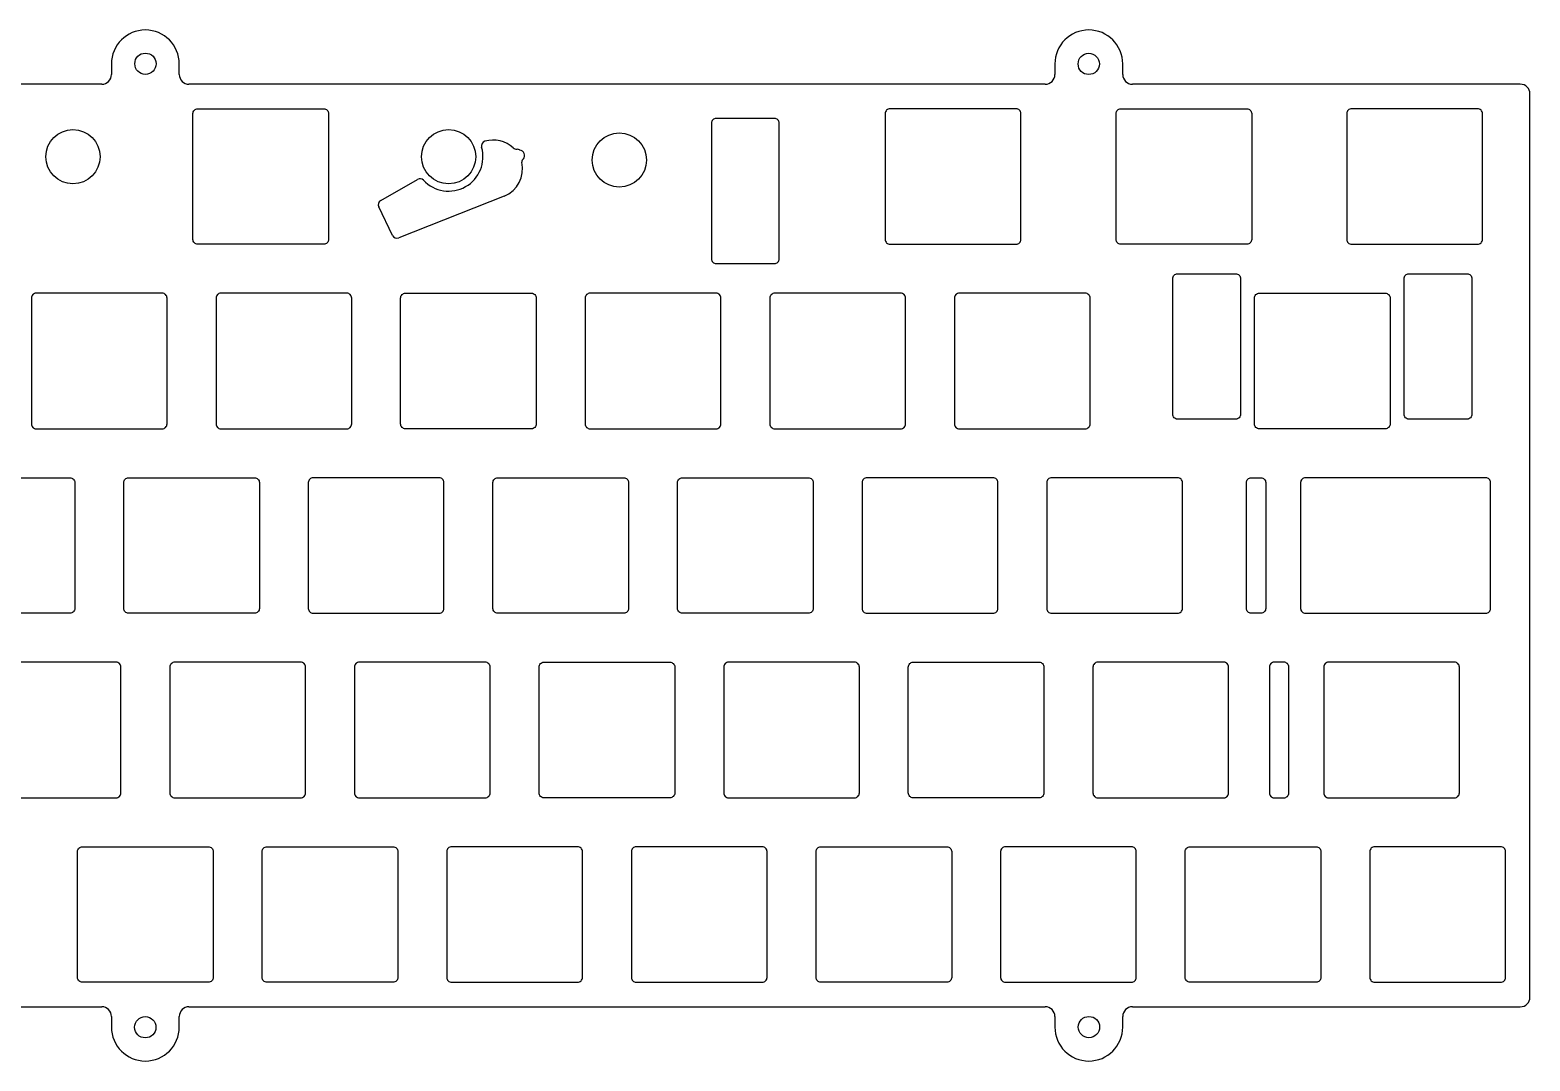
# Model space of a CAD drawing. Header units: millimetres. Extents: x -296 to 9, y 45 to 151.
# Drawn here: x -145.6 to 9.2, y 44.8 to 151.3 of the extents above; entities that cross this region are included whole.
import ezdxf

# ---------------------------------------------------------------- set-up
doc = ezdxf.new("R2010")
doc.units = ezdxf.units.MM
doc.layers.get('0').update_dxf_attribs({"linetype": 'CONTINUOUS'})

msp = doc.modelspace()

# ---------------------------------------------------------------- linework, layer by layer
for p, q in [((-137.188034, 147.78009), (-137.188034, 146.68009)), ((-137.188034, 147.78009), (-137.188034, 146.68009)), ((-130.188034, 146.68009), (-130.188034, 147.78009)), ((-130.188034, 146.68009), (-130.188034, 147.78009)), ((-39.838033, 147.78009), (-39.838033, 146.68009)), ((-39.838033, 147.78009), (-39.838033, 146.68009)), ((-32.838033, 146.68009), (-32.838033, 147.78009)), ((-32.838033, 146.68009), (-32.838033, 147.78009)), ((-138.188034, 145.68009), (-226.538034, 145.68009)), ((-138.188034, 145.68009), (-226.538034, 145.68009)), ((-40.838033, 145.68009), (-129.188034, 145.68009)), ((-40.838033, 145.68009), (-129.188034, 145.68009)), ((8.186966, 145.68009), (-31.838034, 145.68009)), ((8.186966, 145.68009), (-31.838034, 145.68009)), ((9.186967, 51.430091), (9.186966, 144.68009)), ((9.186967, 51.430091), (9.186966, 144.68009)), ((-95.378824, 138.966988), (-95.32, 138.966987)), ((-95.378824, 138.966988), (-95.32, 138.966987)), ((-95.07, 138.9), (-95.042243, 138.883975)), ((-95.07, 138.9), (-95.042243, 138.883975)), ((-94.679771, 137.963434), (-94.792396, 137.850809)), ((-94.679771, 137.963434), (-94.792396, 137.850809)), ((-109.40682, 133.664883), (-105.608813, 135.858141)), ((-109.40682, 133.664883), (-105.608813, 135.858141)), ((-96.672108, 134.127554), (-107.549193, 129.822199)), ((-96.672108, 134.127554), (-107.549193, 129.822199)), ((-108.183371, 130.069488), (-109.606938, 133.014278)), ((-108.183371, 130.069488), (-109.606938, 133.014278)), ((-226.538034, 50.430091), (-138.188034, 50.430091)), ((-226.538034, 50.430091), (-138.188034, 50.430091)), ((-129.188034, 50.430091), (-40.838033, 50.430091)), ((-129.188034, 50.430091), (-40.838033, 50.430091)), ((-31.838033, 50.430091), (8.186967, 50.430091)), ((-31.838033, 50.430091), (8.186967, 50.430091)), ((-137.188034, 49.430091), (-137.188034, 48.330091)), ((-137.188034, 49.430091), (-137.188034, 48.330091)), ((-130.188034, 48.330091), (-130.188034, 49.430091)), ((-130.188034, 48.330091), (-130.188034, 49.430091)), ((-39.838033, 49.430091), (-39.838033, 48.330091)), ((-39.838033, 49.430091), (-39.838033, 48.330091)), ((-32.838033, 48.330091), (-32.838033, 49.430091)), ((-32.838033, 48.330091), (-32.838033, 49.430091))]:
    msp.add_line(p, q)
for points in [[(-128.281783, 129.155187, -0.4142135624), (-128.781784, 129.655186), (-128.781784, 142.655185, -0.4142135624), (-128.281784, 143.155187), (-115.281785, 143.155186, -0.4142135624), (-114.781784, 142.655187), (-114.781783, 129.655185, -0.4142135624), (-115.281784, 129.155186), (-115.767918, 129.155186), (-115.781784, 129.15509), (-127.781784, 129.15509), (-127.795649, 129.155186)], [(-128.281783, 129.155187, -0.4142135624), (-128.781784, 129.655186), (-128.781784, 142.655185, -0.4142135624), (-128.281784, 143.155187), (-115.281785, 143.155186, -0.4142135624), (-114.781784, 142.655187), (-114.781783, 129.655185, -0.4142135624), (-115.281784, 129.155186), (-115.767918, 129.155186), (-115.781784, 129.15509), (-127.781784, 129.15509), (-127.795649, 129.155186)], [(-43.844284, 143.155187), (-56.844284, 143.155187, 0.4142135624), (-57.344284, 142.655185), (-57.344284, 129.655186, 0.4142135624), (-56.844284, 129.155186), (-56.358149, 129.155186), (-56.344284, 129.15509), (-44.344284, 129.15509), (-44.330418, 129.155186), (-43.844284, 129.155186, 0.4142135624), (-43.344284, 129.655186), (-43.344284, 142.655187, 0.4142135624)], [(-43.844284, 143.155187), (-56.844284, 143.155187, 0.4142135624), (-57.344284, 142.655185), (-57.344284, 129.655186, 0.4142135624), (-56.844284, 129.155186), (-56.358149, 129.155186), (-56.344284, 129.15509), (-44.344284, 129.15509), (-44.330418, 129.155186), (-43.844284, 129.155186, 0.4142135624), (-43.344284, 129.655186), (-43.344284, 142.655187, 0.4142135624)], [(-19.531783, 129.655185, -0.4142135624), (-20.031784, 129.155186), (-20.517918, 129.155186), (-20.531784, 129.15509), (-32.531784, 129.15509), (-32.545649, 129.155186), (-33.031784, 129.155186, -0.4142135624), (-33.531784, 129.655186), (-33.531784, 142.655185, -0.4142135624), (-33.031784, 143.155187), (-20.031783, 143.155186, -0.4142135624), (-19.531784, 142.655187)], [(-19.531783, 129.655185, -0.4142135624), (-20.031784, 129.155186), (-20.517918, 129.155186), (-20.531784, 129.15509), (-32.531784, 129.15509), (-32.545649, 129.155186), (-33.031784, 129.155186, -0.4142135624), (-33.531784, 129.655186), (-33.531784, 142.655185, -0.4142135624), (-33.031784, 143.155187), (-20.031783, 143.155186, -0.4142135624), (-19.531784, 142.655187)], [(3.780715, 143.155186), (-9.219284, 143.155187, 0.4142135624), (-9.719284, 142.655185), (-9.719284, 129.655186, 0.4142135624), (-9.219284, 129.155186), (-8.733149, 129.155186), (-8.719283, 129.15509), (3.280716, 129.15509), (3.294582, 129.155186), (3.780716, 129.155186, 0.4142135624), (4.280716, 129.655186), (4.280716, 142.655187, 0.4142135624)], [(3.780715, 143.155186), (-9.219284, 143.155187, 0.4142135624), (-9.719284, 142.655185), (-9.719284, 129.655186, 0.4142135624), (-9.219284, 129.155186), (-8.733149, 129.155186), (-8.719283, 129.15509), (3.280716, 129.15509), (3.294582, 129.155186), (3.780716, 129.155186, 0.4142135624), (4.280716, 129.655186), (4.280716, 142.655187, 0.4142135624)], [(-69.281784, 127.15509), (-69.267918, 127.155186), (-68.781784, 127.155187, 0.4142135624), (-68.281784, 127.655185), (-68.281784, 141.655187, 0.4142135624), (-68.781783, 142.155186), (-74.781784, 142.155187, 0.4142135624), (-75.281784, 141.655185), (-75.281784, 127.655187, 0.4142135624), (-74.781783, 127.155186), (-74.295649, 127.155186), (-74.281784, 127.15509)], [(-69.281784, 127.15509), (-69.267918, 127.155186), (-68.781784, 127.155187, 0.4142135624), (-68.281784, 127.655185), (-68.281784, 141.655187, 0.4142135624), (-68.781783, 142.155186), (-74.781784, 142.155187, 0.4142135624), (-75.281784, 141.655185), (-75.281784, 127.655187, 0.4142135624), (-74.781783, 127.155186), (-74.295649, 127.155186), (-74.281784, 127.15509)], [(-21.182283, 126.105185, -0.4142135624), (-20.682284, 125.605186), (-20.682284, 111.605185, -0.4142135624), (-21.182284, 111.105187), (-21.668418, 111.105187), (-21.682284, 111.10509), (-26.682284, 111.10509), (-26.696149, 111.105187), (-27.182284, 111.105186, -0.4142135624), (-27.682284, 111.605186), (-27.682284, 125.605186, -0.4142135624), (-27.182284, 126.105186)], [(-21.182283, 126.105185, -0.4142135624), (-20.682284, 125.605186), (-20.682284, 111.605185, -0.4142135624), (-21.182284, 111.105187), (-21.668418, 111.105187), (-21.682284, 111.10509), (-26.682284, 111.10509), (-26.696149, 111.105187), (-27.182284, 111.105186, -0.4142135624), (-27.682284, 111.605186), (-27.682284, 125.605186, -0.4142135624), (-27.182284, 126.105186)], [(-3.306284, 111.105186, -0.4142135624), (-3.806284, 111.605186), (-3.806284, 125.605186, -0.4142135624), (-3.306284, 126.105186), (2.693717, 126.105185, -0.4142135624), (3.193716, 125.605186), (3.193716, 111.605185, -0.4142135624), (2.693716, 111.105187), (2.207582, 111.105187), (2.193716, 111.10509), (-2.806284, 111.10509), (-2.820149, 111.105187)], [(-3.306284, 111.105186, -0.4142135624), (-3.806284, 111.605186), (-3.806284, 125.605186, -0.4142135624), (-3.306284, 126.105186), (2.693717, 126.105185, -0.4142135624), (3.193716, 125.605186), (3.193716, 111.605185, -0.4142135624), (2.693716, 111.105187), (2.207582, 111.105187), (2.193716, 111.10509), (-2.806284, 111.10509), (-2.820149, 111.105187)], [(-144.950534, 110.105187), (-144.464399, 110.105187), (-144.450534, 110.10509), (-132.450534, 110.10509), (-132.436668, 110.105187), (-131.950534, 110.105187, 0.4142135624), (-131.450535, 110.605186), (-131.450534, 123.605186, 0.4142135624), (-131.950534, 124.105186), (-144.950534, 124.105186, 0.4142135624), (-145.450534, 123.605186), (-145.450534, 110.605187, 0.4142135624)], [(-144.950534, 110.105187), (-144.464399, 110.105187), (-144.450534, 110.10509), (-132.450534, 110.10509), (-132.436668, 110.105187), (-131.950534, 110.105187, 0.4142135624), (-131.450535, 110.605186), (-131.450534, 123.605186, 0.4142135624), (-131.950534, 124.105186), (-144.950534, 124.105186, 0.4142135624), (-145.450534, 123.605186), (-145.450534, 110.605187, 0.4142135624)], [(-113.386668, 110.105187), (-112.900534, 110.105187, 0.4142135624), (-112.400533, 110.605186), (-112.400534, 123.605186, 0.4142135624), (-112.900534, 124.105186), (-125.900534, 124.105186, 0.4142135624), (-126.400534, 123.605186), (-126.400534, 110.605187, 0.4142135624), (-125.900533, 110.105186), (-125.414399, 110.105187), (-125.400534, 110.10509), (-113.400533, 110.10509)], [(-113.386668, 110.105187), (-112.900534, 110.105187, 0.4142135624), (-112.400533, 110.605186), (-112.400534, 123.605186, 0.4142135624), (-112.900534, 124.105186), (-125.900534, 124.105186, 0.4142135624), (-126.400534, 123.605186), (-126.400534, 110.605187, 0.4142135624), (-125.900533, 110.105186), (-125.414399, 110.105187), (-125.400534, 110.10509), (-113.400533, 110.10509)], [(-93.850534, 124.105186, -0.4142135624), (-93.350534, 123.605186), (-93.350533, 110.605186, -0.4142135624), (-93.850534, 110.105187), (-94.336668, 110.105187), (-94.350533, 110.10509), (-106.350534, 110.10509), (-106.364399, 110.105187), (-106.850533, 110.105186, -0.4142135624), (-107.350534, 110.605187), (-107.350534, 123.605186, -0.4142135624), (-106.850534, 124.105186)], [(-93.850534, 124.105186, -0.4142135624), (-93.350534, 123.605186), (-93.350533, 110.605186, -0.4142135624), (-93.850534, 110.105187), (-94.336668, 110.105187), (-94.350533, 110.10509), (-106.350534, 110.10509), (-106.364399, 110.105187), (-106.850533, 110.105186, -0.4142135624), (-107.350534, 110.605187), (-107.350534, 123.605186, -0.4142135624), (-106.850534, 124.105186)], [(-75.286668, 110.105187), (-74.800534, 110.105187, 0.4142135624), (-74.300533, 110.605186), (-74.300533, 123.605186, 0.4142135624), (-74.800534, 124.105187), (-87.800534, 124.105186, 0.4142135624), (-88.300534, 123.605186), (-88.300534, 110.605187, 0.4142135624), (-87.800535, 110.105186), (-87.314399, 110.105187), (-87.300534, 110.10509), (-75.300533, 110.10509)], [(-75.286668, 110.105187), (-74.800534, 110.105187, 0.4142135624), (-74.300533, 110.605186), (-74.300533, 123.605186, 0.4142135624), (-74.800534, 124.105187), (-87.800534, 124.105186, 0.4142135624), (-88.300534, 123.605186), (-88.300534, 110.605187, 0.4142135624), (-87.800535, 110.105186), (-87.314399, 110.105187), (-87.300534, 110.10509), (-75.300533, 110.10509)], [(-55.250534, 110.605185), (-55.250534, 123.605186, 0.4142135624), (-55.750534, 124.105186), (-68.750534, 124.105186, 0.4142135624), (-69.250534, 123.605186), (-69.250534, 110.605187, 0.4142135624), (-68.750534, 110.105187), (-68.264399, 110.105187), (-68.250534, 110.10509), (-56.250534, 110.10509), (-56.236668, 110.105187), (-55.750534, 110.105187, 0.4142135624)], [(-55.250534, 110.605185), (-55.250534, 123.605186, 0.4142135624), (-55.750534, 124.105186), (-68.750534, 124.105186, 0.4142135624), (-69.250534, 123.605186), (-69.250534, 110.605187, 0.4142135624), (-68.750534, 110.105187), (-68.264399, 110.105187), (-68.250534, 110.10509), (-56.250534, 110.10509), (-56.236668, 110.105187), (-55.750534, 110.105187, 0.4142135624)], [(-49.214399, 110.105187), (-49.200534, 110.10509), (-37.200534, 110.10509), (-37.186668, 110.105187), (-36.700534, 110.105187, 0.4142135624), (-36.200534, 110.605187), (-36.200534, 123.605186, 0.4142135624), (-36.700534, 124.105186), (-49.700534, 124.105186, 0.4142135624), (-50.200534, 123.605186), (-50.200534, 110.605187, 0.4142135624), (-49.700535, 110.105186)], [(-49.214399, 110.105187), (-49.200534, 110.10509), (-37.200534, 110.10509), (-37.186668, 110.105187), (-36.700534, 110.105187, 0.4142135624), (-36.200534, 110.605187), (-36.200534, 123.605186, 0.4142135624), (-36.700534, 124.105186), (-49.700534, 124.105186, 0.4142135624), (-50.200534, 123.605186), (-50.200534, 110.605187, 0.4142135624), (-49.700535, 110.105186)], [(-18.744284, 110.105187, -0.4142135624), (-19.244284, 110.605187), (-19.244284, 123.605186, -0.4142135624), (-18.744284, 124.105186), (-5.744284, 124.105186, -0.4142135624), (-5.244284, 123.605186), (-5.244283, 110.605186, -0.4142135624), (-5.744284, 110.105187), (-6.230418, 110.105187), (-6.244284, 110.10509), (-18.244283, 110.10509), (-18.258149, 110.105187)], [(-18.744284, 110.105187, -0.4142135624), (-19.244284, 110.605187), (-19.244284, 123.605186, -0.4142135624), (-18.744284, 124.105186), (-5.744284, 124.105186, -0.4142135624), (-5.244284, 123.605186), (-5.244283, 110.605186, -0.4142135624), (-5.744284, 110.105187), (-6.230418, 110.105187), (-6.244284, 110.10509), (-18.244283, 110.10509), (-18.258149, 110.105187)], [(-154.975534, 104.555185, -0.4142135624), (-154.475534, 105.055187), (-141.475534, 105.055187, -0.4142135624), (-140.975534, 104.555187), (-140.975534, 91.555186, -0.4142135624), (-141.475534, 91.055186), (-141.961668, 91.055186), (-141.975534, 91.05509), (-153.975534, 91.05509), (-153.989399, 91.055186), (-154.475534, 91.055186, -0.4142135624), (-154.975534, 91.555186)], [(-154.975534, 104.555185, -0.4142135624), (-154.475534, 105.055187), (-141.475534, 105.055187, -0.4142135624), (-140.975534, 104.555187), (-140.975534, 91.555186, -0.4142135624), (-141.475534, 91.055186), (-141.961668, 91.055186), (-141.975534, 91.05509), (-153.975534, 91.05509), (-153.989399, 91.055186), (-154.475534, 91.055186, -0.4142135624), (-154.975534, 91.555186)], [(-121.925534, 91.555186, -0.4142135624), (-122.425534, 91.055186), (-122.911668, 91.055186), (-122.925534, 91.05509), (-134.925534, 91.05509), (-134.939399, 91.055186), (-135.425532, 91.055186, -0.4142135624), (-135.925534, 91.555186), (-135.925534, 104.555187, -0.4142135624), (-135.425534, 105.055187), (-122.425534, 105.055187, -0.4142135624), (-121.925534, 104.555187)], [(-121.925534, 91.555186, -0.4142135624), (-122.425534, 91.055186), (-122.911668, 91.055186), (-122.925534, 91.05509), (-134.925534, 91.05509), (-134.939399, 91.055186), (-135.425532, 91.055186, -0.4142135624), (-135.925534, 91.555186), (-135.925534, 104.555187, -0.4142135624), (-135.425534, 105.055187), (-122.425534, 105.055187, -0.4142135624), (-121.925534, 104.555187)], [(-116.875534, 104.555187), (-116.875534, 91.555186, 0.4142135624), (-116.375532, 91.055186), (-115.889399, 91.055186), (-115.875534, 91.05509), (-103.875534, 91.05509), (-103.861668, 91.055186), (-103.375534, 91.055186, 0.4142135624), (-102.875533, 91.555185), (-102.875534, 104.555187, 0.4142135624), (-103.375534, 105.055187), (-116.375534, 105.055187, 0.4142135624)], [(-116.875534, 104.555187), (-116.875534, 91.555186, 0.4142135624), (-116.375532, 91.055186), (-115.889399, 91.055186), (-115.875534, 91.05509), (-103.875534, 91.05509), (-103.861668, 91.055186), (-103.375534, 91.055186, 0.4142135624), (-102.875533, 91.555185), (-102.875534, 104.555187, 0.4142135624), (-103.375534, 105.055187), (-116.375534, 105.055187, 0.4142135624)], [(-84.325534, 105.055186, -0.4142135624), (-83.825533, 104.555187), (-83.825533, 91.555185, -0.4142135624), (-84.325534, 91.055186), (-84.811668, 91.055186), (-84.825534, 91.05509), (-96.825534, 91.05509), (-96.839399, 91.055186), (-97.325534, 91.055186, -0.4142135624), (-97.825534, 91.555186), (-97.825535, 104.555186, -0.4142135624), (-97.325534, 105.055187)], [(-84.325534, 105.055186, -0.4142135624), (-83.825533, 104.555187), (-83.825533, 91.555185, -0.4142135624), (-84.325534, 91.055186), (-84.811668, 91.055186), (-84.825534, 91.05509), (-96.825534, 91.05509), (-96.839399, 91.055186), (-97.325534, 91.055186, -0.4142135624), (-97.825534, 91.555186), (-97.825535, 104.555186, -0.4142135624), (-97.325534, 105.055187)], [(-65.275534, 105.055187, -0.4142135624), (-64.775534, 104.555187), (-64.775534, 91.555186, -0.4142135624), (-65.275534, 91.055186), (-65.761668, 91.055186), (-65.775534, 91.05509), (-77.775534, 91.05509), (-77.789399, 91.055186), (-78.275532, 91.055186, -0.4142135624), (-78.775534, 91.555186), (-78.775534, 104.555187, -0.4142135624), (-78.275534, 105.055187)], [(-65.275534, 105.055187, -0.4142135624), (-64.775534, 104.555187), (-64.775534, 91.555186, -0.4142135624), (-65.275534, 91.055186), (-65.761668, 91.055186), (-65.775534, 91.05509), (-77.775534, 91.05509), (-77.789399, 91.055186), (-78.275532, 91.055186, -0.4142135624), (-78.775534, 91.555186), (-78.775534, 104.555187, -0.4142135624), (-78.275534, 105.055187)], [(-46.711668, 91.055186), (-46.225534, 91.055186, 0.4142135624), (-45.725534, 91.555186), (-45.725534, 104.555187, 0.4142135624), (-46.225534, 105.055187), (-59.225534, 105.055187, 0.4142135624), (-59.725534, 104.555187), (-59.725534, 91.555186, 0.4142135624), (-59.225534, 91.055186), (-58.739399, 91.055186), (-58.725534, 91.05509), (-46.725534, 91.05509)], [(-46.711668, 91.055186), (-46.225534, 91.055186, 0.4142135624), (-45.725534, 91.555186), (-45.725534, 104.555187, 0.4142135624), (-46.225534, 105.055187), (-59.225534, 105.055187, 0.4142135624), (-59.725534, 104.555187), (-59.725534, 91.555186, 0.4142135624), (-59.225534, 91.055186), (-58.739399, 91.055186), (-58.725534, 91.05509), (-46.725534, 91.05509)], [(-39.689399, 91.055186), (-39.675534, 91.05509), (-27.675534, 91.05509), (-27.661668, 91.055186), (-27.175534, 91.055186, 0.4142135624), (-26.675534, 91.555186), (-26.675534, 104.555187, 0.4142135624), (-27.175534, 105.055187), (-40.175534, 105.055187, 0.4142135624), (-40.675534, 104.555187), (-40.675534, 91.555186, 0.4142135624), (-40.175534, 91.055186)], [(-39.689399, 91.055186), (-39.675534, 91.05509), (-27.675534, 91.05509), (-27.661668, 91.055186), (-27.175534, 91.055186, 0.4142135624), (-26.675534, 91.555186), (-26.675534, 104.555187, 0.4142135624), (-27.175534, 105.055187), (-40.175534, 105.055187, 0.4142135624), (-40.675534, 104.555187), (-40.675534, 91.555186, 0.4142135624), (-40.175534, 91.055186)], [(-18.081784, 91.555186, -0.4142135624), (-18.581784, 91.055186), (-19.067918, 91.055186), (-19.095649, 91.055186), (-19.581783, 91.055186, -0.4142135624), (-20.081783, 91.555186), (-20.081783, 104.555186, -0.4142135624), (-19.581784, 105.055187), (-18.581784, 105.055187, -0.4142135624), (-18.081784, 104.555187)], [(-18.081784, 91.555186, -0.4142135624), (-18.581784, 91.055186), (-19.067918, 91.055186), (-19.095649, 91.055186), (-19.581783, 91.055186, -0.4142135624), (-20.081783, 91.555186), (-20.081783, 104.555186, -0.4142135624), (-19.581784, 105.055187), (-18.581784, 105.055187, -0.4142135624), (-18.081784, 104.555187)], [(-13.981784, 91.055186), (-13.495649, 91.055186), (-13.481783, 91.05509), (3.280716, 91.05509), (3.294582, 91.055186), (4.104351, 91.055186), (4.132082, 91.055186), (4.618216, 91.055186, 0.4142135624), (5.118216, 91.555186), (5.118216, 104.555187, 0.4142135624), (4.618216, 105.055187), (-13.981784, 105.055187, 0.4142135624), (-14.481784, 104.555187), (-14.481784, 91.555186, 0.4142135624)], [(-13.981784, 91.055186), (-13.495649, 91.055186), (-13.481783, 91.05509), (3.280716, 91.05509), (3.294582, 91.055186), (4.104351, 91.055186), (4.132082, 91.055186), (4.618216, 91.055186, 0.4142135624), (5.118216, 91.555186), (5.118216, 104.555187, 0.4142135624), (4.618216, 105.055187), (-13.981784, 105.055187, 0.4142135624), (-14.481784, 104.555187), (-14.481784, 91.555186, 0.4142135624)], [(-149.213034, 72.00509), (-137.213034, 72.00509), (-137.199168, 72.005187), (-136.713034, 72.005187, 0.4142135624), (-136.213034, 72.505187), (-136.213034, 85.505186, 0.4142135624), (-136.713034, 86.005186), (-149.713034, 86.005187, 0.4142135624), (-150.213034, 85.505187), (-150.213034, 72.505186, 0.4142135624), (-149.713034, 72.005186), (-149.226899, 72.005187)], [(-149.213034, 72.00509), (-137.213034, 72.00509), (-137.199168, 72.005187), (-136.713034, 72.005187, 0.4142135624), (-136.213034, 72.505187), (-136.213034, 85.505186, 0.4142135624), (-136.713034, 86.005186), (-149.713034, 86.005187, 0.4142135624), (-150.213034, 85.505187), (-150.213034, 72.505186, 0.4142135624), (-149.713034, 72.005186), (-149.226899, 72.005187)], [(-118.149168, 72.005187), (-117.663034, 72.005187, 0.4142135624), (-117.163034, 72.505187), (-117.163034, 85.505186, 0.4142135624), (-117.663034, 86.005186), (-130.663034, 86.005187, 0.4142135624), (-131.163034, 85.505187), (-131.163034, 72.505186, 0.4142135624), (-130.663034, 72.005186), (-130.176899, 72.005187), (-130.163034, 72.00509), (-118.163034, 72.00509)], [(-118.149168, 72.005187), (-117.663034, 72.005187, 0.4142135624), (-117.163034, 72.505187), (-117.163034, 85.505186, 0.4142135624), (-117.663034, 86.005186), (-130.663034, 86.005187, 0.4142135624), (-131.163034, 85.505187), (-131.163034, 72.505186, 0.4142135624), (-130.663034, 72.005186), (-130.176899, 72.005187), (-130.163034, 72.00509), (-118.163034, 72.00509)], [(-98.613034, 86.005186), (-111.613034, 86.005187, 0.4142135624), (-112.113035, 85.505186), (-112.113034, 72.505186, 0.4142135624), (-111.613033, 72.005187), (-111.126899, 72.005187), (-111.113034, 72.00509), (-99.113034, 72.00509), (-99.099168, 72.005187), (-98.613034, 72.005187, 0.4142135624), (-98.113035, 72.505186), (-98.113034, 85.505186, 0.4142135624)], [(-98.613034, 86.005186), (-111.613034, 86.005187, 0.4142135624), (-112.113035, 85.505186), (-112.113034, 72.505186, 0.4142135624), (-111.613033, 72.005187), (-111.126899, 72.005187), (-111.113034, 72.00509), (-99.113034, 72.00509), (-99.099168, 72.005187), (-98.613034, 72.005187, 0.4142135624), (-98.113035, 72.505186), (-98.113034, 85.505186, 0.4142135624)], [(-92.563033, 72.005187, -0.4142135624), (-93.063034, 72.505186), (-93.063035, 85.505186, -0.4142135624), (-92.563034, 86.005187), (-79.563033, 86.005187, -0.4142135624), (-79.063034, 85.505186), (-79.063034, 72.505185, -0.4142135624), (-79.563034, 72.005187), (-80.049168, 72.005187), (-80.063034, 72.00509), (-92.063034, 72.00509), (-92.076899, 72.005187)], [(-92.563033, 72.005187, -0.4142135624), (-93.063034, 72.505186), (-93.063035, 85.505186, -0.4142135624), (-92.563034, 86.005187), (-79.563033, 86.005187, -0.4142135624), (-79.063034, 85.505186), (-79.063034, 72.505185, -0.4142135624), (-79.563034, 72.005187), (-80.049168, 72.005187), (-80.063034, 72.00509), (-92.063034, 72.00509), (-92.076899, 72.005187)], [(-74.013034, 85.505187), (-74.013034, 72.505186, 0.4142135624), (-73.513033, 72.005187), (-73.026899, 72.005187), (-73.013034, 72.00509), (-61.013034, 72.00509), (-60.999168, 72.005187), (-60.513034, 72.005187, 0.4142135624), (-60.013035, 72.505186), (-60.013034, 85.505186, 0.4142135624), (-60.513034, 86.005186), (-73.513034, 86.005187, 0.4142135624)], [(-74.013034, 85.505187), (-74.013034, 72.505186, 0.4142135624), (-73.513033, 72.005187), (-73.026899, 72.005187), (-73.013034, 72.00509), (-61.013034, 72.00509), (-60.999168, 72.005187), (-60.513034, 72.005187, 0.4142135624), (-60.013035, 72.505186), (-60.013034, 85.505186, 0.4142135624), (-60.513034, 86.005186), (-73.513034, 86.005187, 0.4142135624)], [(-54.963035, 85.505186, -0.4142135624), (-54.463034, 86.005187), (-41.463034, 86.005186, -0.4142135624), (-40.963034, 85.505186), (-40.963035, 72.505186, -0.4142135624), (-41.463034, 72.005187), (-41.949168, 72.005187), (-41.963034, 72.00509), (-53.963034, 72.00509), (-53.976899, 72.005187), (-54.463034, 72.005186, -0.4142135624), (-54.963034, 72.505186)], [(-54.963035, 85.505186, -0.4142135624), (-54.463034, 86.005187), (-41.463034, 86.005186, -0.4142135624), (-40.963034, 85.505186), (-40.963035, 72.505186, -0.4142135624), (-41.463034, 72.005187), (-41.949168, 72.005187), (-41.963034, 72.00509), (-53.963034, 72.00509), (-53.976899, 72.005187), (-54.463034, 72.005186, -0.4142135624), (-54.963034, 72.505186)], [(-22.899168, 72.005187), (-22.413034, 72.005187, 0.4142135624), (-21.913035, 72.505186), (-21.913034, 85.505186, 0.4142135624), (-22.413034, 86.005186), (-35.413034, 86.005187, 0.4142135624), (-35.913034, 85.505185), (-35.913033, 72.505186, 0.4142135624), (-35.413033, 72.005186), (-34.926899, 72.005187), (-34.913034, 72.00509), (-22.913034, 72.00509)], [(-22.899168, 72.005187), (-22.413034, 72.005187, 0.4142135624), (-21.913035, 72.505186), (-21.913034, 85.505186, 0.4142135624), (-22.413034, 86.005186), (-35.413034, 86.005187, 0.4142135624), (-35.913034, 85.505185), (-35.913033, 72.505186, 0.4142135624), (-35.413033, 72.005186), (-34.926899, 72.005187), (-34.913034, 72.00509), (-22.913034, 72.00509)], [(-16.686668, 72.005187), (-16.200534, 72.005187, 0.4142135624), (-15.700535, 72.505186), (-15.700534, 85.505186, 0.4142135624), (-16.200534, 86.005186), (-17.200534, 86.005187, 0.4142135624), (-17.700534, 85.505185), (-17.700533, 72.505186, 0.4142135624), (-17.200533, 72.005186), (-16.714399, 72.005187)], [(-16.686668, 72.005187), (-16.200534, 72.005187, 0.4142135624), (-15.700535, 72.505186), (-15.700534, 85.505186, 0.4142135624), (-16.200534, 86.005186), (-17.200534, 86.005187, 0.4142135624), (-17.700534, 85.505185), (-17.700533, 72.505186, 0.4142135624), (-17.200533, 72.005186), (-16.714399, 72.005187)], [(1.399466, 86.005186), (-11.600534, 86.005187, 0.4142135624), (-12.100535, 85.505186), (-12.100534, 72.505186, 0.4142135624), (-11.600534, 72.005186), (-11.114399, 72.005187), (-11.100533, 72.00509), (0.899466, 72.00509), (0.913332, 72.005187), (1.399466, 72.005187, 0.4142135624), (1.899466, 72.505185), (1.899466, 85.505186, 0.4142135624)], [(1.399466, 86.005186), (-11.600534, 86.005187, 0.4142135624), (-12.100535, 85.505186), (-12.100534, 72.505186, 0.4142135624), (-11.600534, 72.005186), (-11.114399, 72.005187), (-11.100533, 72.00509), (0.899466, 72.00509), (0.913332, 72.005187), (1.399466, 72.005187, 0.4142135624), (1.899466, 72.505185), (1.899466, 85.505186, 0.4142135624)], [(-126.688033, 53.455187, -0.4142135624), (-127.188034, 52.955186), (-127.674168, 52.955186), (-127.688034, 52.95509), (-139.688034, 52.95509), (-139.701899, 52.955186), (-140.188035, 52.955186, -0.4142135624), (-140.688034, 53.455187), (-140.688034, 66.455187, -0.4142135624), (-140.188034, 66.955187), (-127.188035, 66.955186, -0.4142135624), (-126.688034, 66.455187)], [(-126.688033, 53.455187, -0.4142135624), (-127.188034, 52.955186), (-127.674168, 52.955186), (-127.688034, 52.95509), (-139.688034, 52.95509), (-139.701899, 52.955186), (-140.188035, 52.955186, -0.4142135624), (-140.688034, 53.455187), (-140.688034, 66.455187, -0.4142135624), (-140.188034, 66.955187), (-127.188035, 66.955186, -0.4142135624), (-126.688034, 66.455187)], [(-121.638033, 66.455187, -0.4142135624), (-121.138033, 66.955187), (-108.138034, 66.955187, -0.4142135624), (-107.638034, 66.455187), (-107.638034, 53.455186, -0.4142135624), (-108.138034, 52.955186), (-108.624168, 52.955186), (-108.638034, 52.95509), (-120.638033, 52.95509), (-120.651899, 52.955186), (-121.138033, 52.955187, -0.4142135624), (-121.638033, 53.455187)], [(-121.638033, 66.455187, -0.4142135624), (-121.138033, 66.955187), (-108.138034, 66.955187, -0.4142135624), (-107.638034, 66.455187), (-107.638034, 53.455186, -0.4142135624), (-108.138034, 52.955186), (-108.624168, 52.955186), (-108.638034, 52.95509), (-120.638033, 52.95509), (-120.651899, 52.955186), (-121.138033, 52.955187, -0.4142135624), (-121.638033, 53.455187)], [(-101.601899, 52.955186), (-101.588034, 52.95509), (-89.588034, 52.95509), (-89.574168, 52.955186), (-89.088034, 52.955186, 0.4142135624), (-88.588033, 53.455185), (-88.588034, 66.455187, 0.4142135624), (-89.088034, 66.955187), (-102.088034, 66.955187, 0.4142135624), (-102.588034, 66.455187), (-102.588034, 53.455187, 0.4142135624), (-102.088034, 52.955187)], [(-101.601899, 52.955186), (-101.588034, 52.95509), (-89.588034, 52.95509), (-89.574168, 52.955186), (-89.088034, 52.955186, 0.4142135624), (-88.588033, 53.455185), (-88.588034, 66.455187, 0.4142135624), (-89.088034, 66.955187), (-102.088034, 66.955187, 0.4142135624), (-102.588034, 66.455187), (-102.588034, 53.455187, 0.4142135624), (-102.088034, 52.955187)], [(-83.038034, 52.955187), (-82.551899, 52.955186), (-82.538034, 52.95509), (-70.538034, 52.95509), (-70.524168, 52.955186), (-70.038034, 52.955186, 0.4142135624), (-69.538034, 53.455186), (-69.538034, 66.455187, 0.4142135624), (-70.038034, 66.955187), (-83.038034, 66.955187, 0.4142135624), (-83.538034, 66.455187), (-83.538034, 53.455187, 0.4142135624)], [(-83.038034, 52.955187), (-82.551899, 52.955186), (-82.538034, 52.95509), (-70.538034, 52.95509), (-70.524168, 52.955186), (-70.038034, 52.955186, 0.4142135624), (-69.538034, 53.455186), (-69.538034, 66.455187, 0.4142135624), (-70.038034, 66.955187), (-83.038034, 66.955187, 0.4142135624), (-83.538034, 66.455187), (-83.538034, 53.455187, 0.4142135624)], [(-64.488035, 66.455186, -0.4142135624), (-63.988034, 66.955187), (-50.988034, 66.955187, -0.4142135624), (-50.488034, 66.455187), (-50.488034, 53.455186, -0.4142135624), (-50.988034, 52.955186), (-51.474168, 52.955186), (-51.488034, 52.95509), (-63.488034, 52.95509), (-63.501899, 52.955187), (-63.988034, 52.955187, -0.4142135624), (-64.488034, 53.455187)], [(-64.488035, 66.455186, -0.4142135624), (-63.988034, 66.955187), (-50.988034, 66.955187, -0.4142135624), (-50.488034, 66.455187), (-50.488034, 53.455186, -0.4142135624), (-50.988034, 52.955186), (-51.474168, 52.955186), (-51.488034, 52.95509), (-63.488034, 52.95509), (-63.501899, 52.955187), (-63.988034, 52.955187, -0.4142135624), (-64.488034, 53.455187)], [(-31.438033, 53.455187), (-31.438034, 66.455187, 0.4142135624), (-31.938034, 66.955187), (-44.938034, 66.955187, 0.4142135624), (-45.438034, 66.455187), (-45.438034, 53.455187, 0.4142135624), (-44.938035, 52.955186), (-44.451899, 52.955187), (-44.438034, 52.95509), (-32.438034, 52.95509), (-32.424168, 52.955186), (-31.938034, 52.955186, 0.4142135624)], [(-31.438033, 53.455187), (-31.438034, 66.455187, 0.4142135624), (-31.938034, 66.955187), (-44.938034, 66.955187, 0.4142135624), (-45.438034, 66.455187), (-45.438034, 53.455187, 0.4142135624), (-44.938035, 52.955186), (-44.451899, 52.955187), (-44.438034, 52.95509), (-32.438034, 52.95509), (-32.424168, 52.955186), (-31.938034, 52.955186, 0.4142135624)], [(-25.888034, 52.955187, -0.4142135624), (-26.388034, 53.455187), (-26.388035, 66.455186, -0.4142135624), (-25.888034, 66.955187), (-12.888034, 66.955187, -0.4142135624), (-12.388034, 66.455187), (-12.388034, 53.455186, -0.4142135624), (-12.888034, 52.955186), (-13.374168, 52.955186), (-13.388034, 52.95509), (-25.388033, 52.95509), (-25.401899, 52.955186)], [(-25.888034, 52.955187, -0.4142135624), (-26.388034, 53.455187), (-26.388035, 66.455186, -0.4142135624), (-25.888034, 66.955187), (-12.888034, 66.955187, -0.4142135624), (-12.388034, 66.455187), (-12.388034, 53.455186, -0.4142135624), (-12.888034, 52.955186), (-13.374168, 52.955186), (-13.388034, 52.95509), (-25.388033, 52.95509), (-25.401899, 52.955186)], [(6.161966, 66.955187), (-6.838033, 66.955187, 0.4142135624), (-7.338034, 66.455186), (-7.338034, 53.455187, 0.4142135624), (-6.838033, 52.955186), (-6.351899, 52.955186), (-6.338034, 52.95509), (5.661966, 52.95509), (5.675832, 52.955186), (6.161966, 52.955186, 0.4142135624), (6.661967, 53.455187), (6.661966, 66.455187, 0.4142135624)], [(6.161966, 66.955187), (-6.838033, 66.955187, 0.4142135624), (-7.338034, 66.455186), (-7.338034, 53.455187, 0.4142135624), (-6.838033, 52.955186), (-6.351899, 52.955186), (-6.338034, 52.95509), (5.661966, 52.95509), (5.675832, 52.955186), (6.161966, 52.955186, 0.4142135624), (6.661967, 53.455187), (6.661966, 66.455187, 0.4142135624)]]:
    msp.add_lwpolyline(points, format="xyb", close=True)
for centre, radius in [((-133.68, 147.79), 1.1), ((-133.68, 147.79), 1.1), ((-36.34, 147.78), 1.1), ((-36.34, 147.78), 1.1), ((-141.162349, 138.191987), 2.8), ((-141.162349, 138.191987), 2.8), ((-102.401218, 138.191987), 2.8), ((-102.401218, 138.191987), 2.8), ((-84.78272, 137.855756), 2.8), ((-84.78272, 137.855756), 2.8), ((-133.7, 48.32), 1.1), ((-133.7, 48.32), 1.1), ((-36.33, 48.33), 1.1), ((-36.33, 48.33), 1.1)]:
    msp.add_circle(centre, radius)
for centre, radius, start, end in [((-133.688034, 147.78009), 3.5, 0, 180), ((-133.688034, 147.78009), 3.5, 0, 180), ((-36.338033, 147.78009), 3.5, 0, 180), ((-36.338033, 147.78009), 3.5, 0, 180), ((-138.188034, 146.68009), 1, -90, 0), ((-138.188034, 146.68009), 1, -90, 0), ((-129.188034, 146.68009), 1, 180, 270), ((-129.188034, 146.68009), 1, 180, 270), ((-40.838033, 146.68009), 1, -90, 0), ((-40.838033, 146.68009), 1, -90, 0), ((-31.838034, 146.68009), 0.999999, 180, 270), ((-31.838034, 146.68009), 0.999999, 180, 270), ((8.186966, 144.68009), 1, 0, 90), ((8.186966, 144.68009), 1, 0, 90), ((-98.507881, 139.307525), 0.499999, 107.01753585, 195.98844058), ((-98.507881, 139.307525), 0.499999, 107.01753585, 195.98844058), ((-97.776218, 136.916987), 3.000001, 46.7667676, 107.01757386), ((-97.776218, 136.916987), 3.000001, 46.7667676, 107.01757386), ((-102.401218, 138.191987), 3.55, -136.90821941, 15.98831019), ((-102.401218, 138.191987), 3.55, -136.90821941, 15.98831019), ((-95.378824, 139.466987), 0.499999, 226.76678568, 270.00002049), ((-95.378824, 139.466987), 0.499999, 226.76678568, 270.00002049), ((-95.32, 138.466987), 0.5, 60.00001708, 90), ((-95.32, 138.466987), 0.5, 60.00001708, 90), ((-95.163638, 138.30454), 0.592014, -35.18223603, 78.16730613), ((-95.163638, 138.30454), 0.592014, -35.18223603, 78.16730613), ((-94.615619, 137.674032), 0.25, 135, 193.47004418), ((-94.615619, 137.674032), 0.25, 135, 193.47004418), ((-97.776218, 136.916987), 2.999999, -68.40540986, 13.47004023), ((-97.776218, 136.916987), 2.999999, -68.40540986, 13.47004023), ((-105.358772, 135.425152), 0.5, 43.09183287, 120.00542683), ((-105.358772, 135.425152), 0.5, 43.09183287, 120.00542683), ((-109.156779, 133.231894), 0.5, 120.00542683, 205.80006569), ((-109.156779, 133.231894), 0.5, 120.00542683, 205.80006569), ((-107.733212, 130.287104), 0.5, 205.80006569, 291.59464009), ((-107.733212, 130.287104), 0.5, 205.80006569, 291.59464009), ((8.186967, 51.430091), 1, -90, 0), ((8.186967, 51.430091), 1, -90, 0), ((-138.188034, 49.430091), 1, 0, 90), ((-138.188034, 49.430091), 1, 0, 90), ((-129.188034, 49.430091), 1, 90, 180), ((-129.188034, 49.430091), 1, 90, 180), ((-40.838033, 49.430091), 1, 0, 90), ((-40.838033, 49.430091), 1, 0, 90), ((-31.838033, 49.430091), 1, 90, 180), ((-31.838033, 49.430091), 1, 90, 180), ((-133.688034, 48.330091), 3.5, -180, 0), ((-133.688034, 48.330091), 3.5, -180, 0), ((-36.338033, 48.330091), 3.5, -180, 0), ((-36.338033, 48.330091), 3.5, -180, 0)]:
    msp.add_arc(centre, radius, start, end)

doc.saveas('drawing.dxf')
